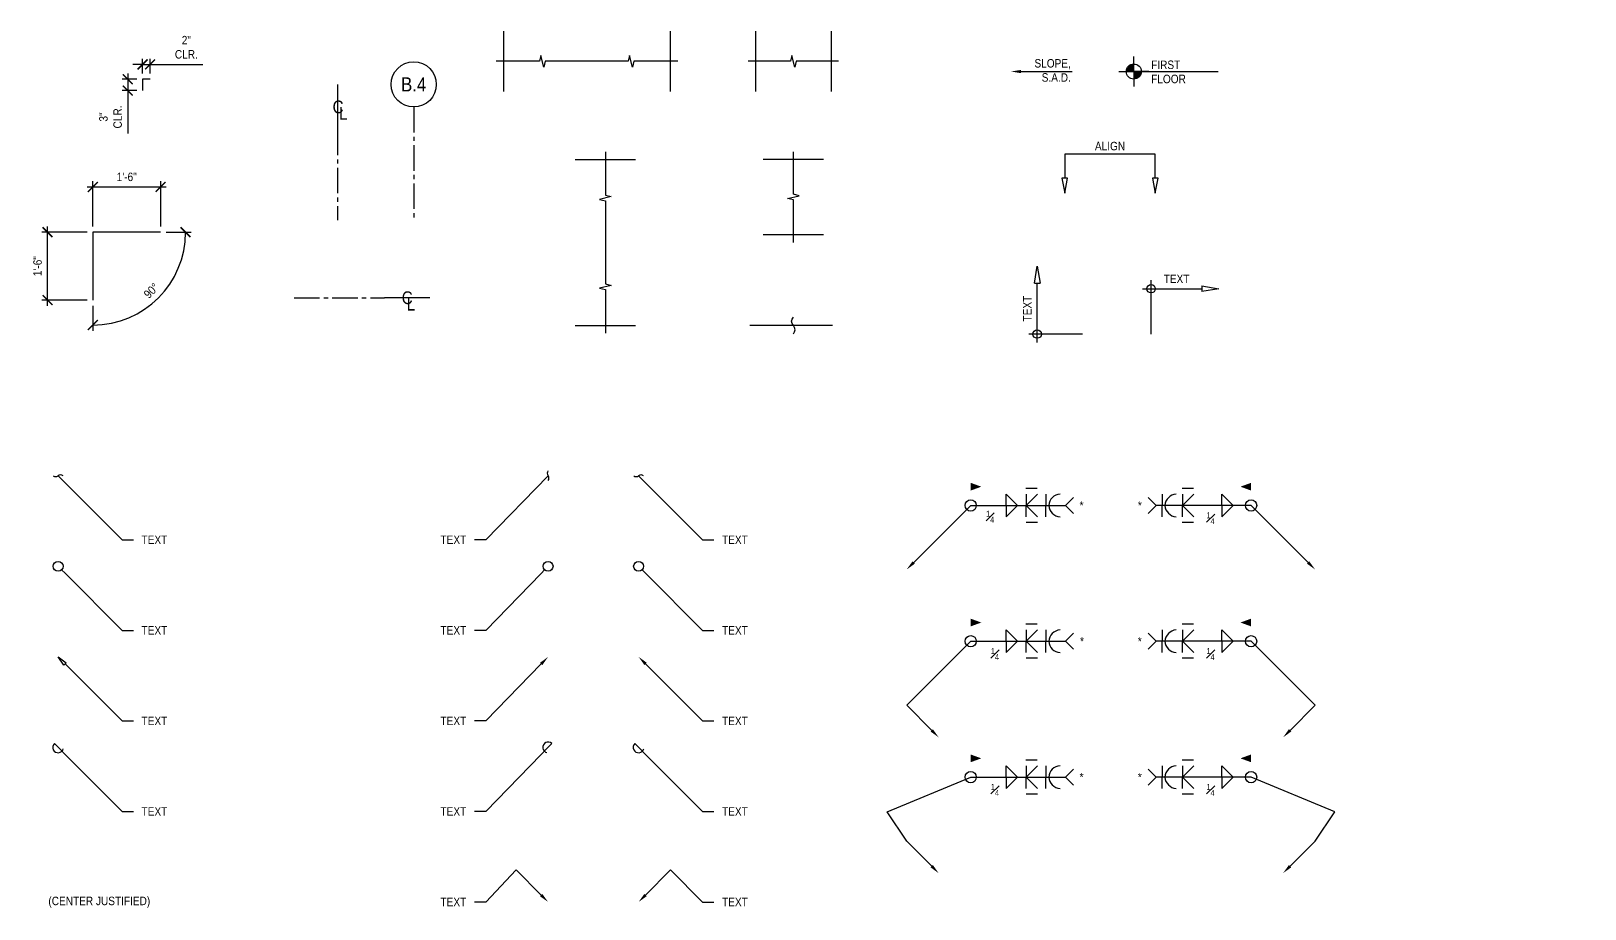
# Model space of a CAD drawing. Header units: inches. Extents: x -2661 to 42767, y -1222 to 9099.
# Drawn here: x 35118.2 to 35530.3, y 1433.8 to 1666.5 of the extents above; entities that cross this region are included whole.
import ezdxf
from ezdxf import colors
from ezdxf.entities.mleader import LeaderData, LeaderLine
from ezdxf.enums import TextEntityAlignment as Align
from ezdxf.math import Vec2, Vec3

# ---------------------------------------------------------------- set-up
doc = ezdxf.new("R2010")
doc.units = ezdxf.units.IN
doc.header["$LTSCALE"] = 12
doc.header["$MEASUREMENT"] = 0
doc.header["$PDMODE"] = 3
doc.linetypes.add('CENTER2', pattern=[1.125, 0.75, -0.125, 0.125, -0.125])
doc.layers.get('0').update_dxf_attribs({"linetype": 'CONTINUOUS'})
doc.layers.get('DefPoints').update_dxf_attribs({"color": 251, "linetype": 'CONTINUOUS'})
for name, color, linetype in [('S-ANNO-DIMS', 2, 'CONTINUOUS'), ('S-ANNO-NOTE', 4, 'CONTINUOUS'), ('S-ANNO-NOTE-EXIST', 251, 'CONTINUOUS'), ('S-BREAK', 2, 'CONTINUOUS'), ('S-GRID', 1, 'CENTER2')]:
    doc.layers.add(name, color=color, linetype=linetype)
doc.layers.add('S-ANNO-NONPLOT', color=253, linetype='CONTINUOUS', plot=False, transparency=0.5)
doc.styles.add('Arial', font='arial.ttf', dxfattribs={"width": 0.85})
doc.dimstyles.new('DIM-24_Se', dxfattribs={"dimscale": 24, "dimtxt": 0.09375, "dimasz": 0.109375, "dimexe": 0.0625, "dimexo": 0.0625, "dimgap": 0.0625, "dimtad": 1, "dimdec": 4, "dimzin": 11, "dimdsep": 46, "dimlunit": 4, "dimtxsty": 'Arial', "dimblk": 'ARCHTICK', "dimcen": 0.125, "dimdle": 0.0625, "dimclrd": 256, "dimclre": 256, "dimclrt": 4, "dimadec": 0, "dimazin": 0, "dimtfac": 0.75, "dimtdec": 4, "dimtmove": 0, "dimatfit": 3, "dimfxl": 1, "dimfrac": 1, "dimtolj": 1, "dimtzin": 0, "dimarcsym": 0})

# ---------------------------------------------------------------- blocks, each defined once
blk = doc.blocks.new('_ARCHTICK')
at = {"color": 0, "linetype": 'ByBlock', "const_width": 0.15}
blk.add_lwpolyline([(-0.5, -0.5), (0.5, 0.5)], dxfattribs=at)
blk = doc.blocks.new('*D1563')
at = {"layer": 'DefPoints', "color": 0, "transparency": 16777216}
for p in [(35122.55, 1613.18), (35134.55, 1613.18), (35134.55, 1595.18)]:
    blk.add_point(p, dxfattribs=at)
at = {"layer": 'S-ANNO-DIMS', "lineweight": -2, "transparency": 16777216}
for p, q in [((35133.05, 1613.18), (35121.05, 1613.18)), ((35122.55, 1593.68), (35122.55, 1614.68)), ((35133.05, 1595.18), (35121.05, 1595.18))]:
    blk.add_line(p, q, dxfattribs=at)
at = {"layer": 'S-ANNO-DIMS', "lineweight": -2, "transparency": 16777216, "xscale": 2.625, "yscale": 2.625, "zscale": 2.625}
for p, rotation in [((35122.55, 1613.18), 90), ((35122.55, 1595.18), 270)]:
    blk.add_blockref('_ARCHTICK', p, dxfattribs=dict(at, rotation=rotation))
at = {"layer": 'S-ANNO-DIMS', "color": 4, "transparency": 16777216, "insert": (35119.9, 1604.18), "char_height": 2.25, "attachment_point": 5, "rotation": 90, "style": 'Arial'}
blk.add_mtext('\\A1;1\'-6"', dxfattribs=at)
blk = doc.blocks.new('*D1564')
at = {"layer": 'DefPoints', "color": 0, "transparency": 16777216}
for p in [(35152.55, 1625.18), (35134.55, 1613.18), (35152.55, 1613.18)]:
    blk.add_point(p, dxfattribs=at)
at = {"layer": 'S-ANNO-DIMS', "lineweight": -2, "transparency": 16777216}
for p, q in [((35133.05, 1625.18), (35154.05, 1625.18)), ((35134.55, 1614.68), (35134.55, 1626.68)), ((35152.55, 1614.68), (35152.55, 1626.68))]:
    blk.add_line(p, q, dxfattribs=at)
at = {"layer": 'S-ANNO-DIMS', "lineweight": -2, "transparency": 16777216, "xscale": 2.625, "yscale": 2.625, "zscale": 2.625, "rotation": 180}
blk.add_blockref('_ARCHTICK', (35134.55, 1625.18), dxfattribs=at)
at = {"layer": 'S-ANNO-DIMS', "lineweight": -2, "transparency": 16777216, "xscale": 2.625, "yscale": 2.625, "zscale": 2.625}
blk.add_blockref('_ARCHTICK', (35152.55, 1625.18), dxfattribs=at)
at = {"layer": 'S-ANNO-DIMS', "color": 4, "transparency": 16777216, "insert": (35143.55, 1627.83), "char_height": 2.25, "attachment_point": 5, "style": 'Arial'}
blk.add_mtext('\\A1;1\'-6"', dxfattribs=at)
blk = doc.blocks.new('*D1638')
at = {"layer": 'DefPoints', "color": 0, "transparency": 16777216}
for p in [(35134.55, 1613.18), (35134.55, 1613.18), (35152.55, 1613.18), (35134.55, 1595.18), (35146.84, 1591.88)]:
    blk.add_point(p, dxfattribs=at)
at = {"layer": 'S-ANNO-DIMS', "lineweight": -2, "transparency": 16777216}
for p, q in [((35154.05, 1613.18), (35160.64, 1613.18)), ((35134.55, 1593.68), (35134.55, 1587.08))]:
    blk.add_line(p, q, dxfattribs=at)
blk.add_arc((35134.55, 1613.18), 24.6, 270, 0, dxfattribs=at)
at = {"layer": 'S-ANNO-DIMS', "lineweight": -2, "transparency": 16777216, "xscale": 2.625, "yscale": 2.625, "zscale": 2.625}
for p, rotation in [((35159.14, 1613.18), 90), ((35134.55, 1588.58), 180)]:
    blk.add_blockref('_ARCHTICK', p, dxfattribs=dict(at, rotation=rotation))
at = {"layer": 'S-ANNO-DIMS', "color": 4, "transparency": 16777216, "insert": (35150.07, 1597.66), "char_height": 2.25, "attachment_point": 5, "rotation": 45, "style": 'Arial'}
blk.add_mtext('\\A1;90°', dxfattribs=at)
blk = doc.blocks.new('*D1565')
at = {"layer": 'DefPoints', "color": 0, "transparency": 16777216}
for p in [(35147.75, 1653.7), (35143.81, 1650.7), (35147.75, 1650.7)]:
    blk.add_point(p, dxfattribs=at)
at = {"layer": 'S-ANNO-DIMS', "lineweight": -2, "transparency": 16777216}
for p, q in [((35146.25, 1653.7), (35142.31, 1653.7)), ((35143.81, 1655.2), (35143.81, 1650.7)), ((35146.25, 1650.7), (35142.31, 1650.7)), ((35143.81, 1650.7), (35143.81, 1639.35))]:
    blk.add_line(p, q, dxfattribs=at)
at = {"layer": 'S-ANNO-DIMS', "lineweight": -2, "transparency": 16777216, "xscale": 2.625, "yscale": 2.625, "zscale": 2.625}
for p, rotation in [((35143.81, 1653.7), 90), ((35143.81, 1650.7), 270)]:
    blk.add_blockref('_ARCHTICK', p, dxfattribs=dict(at, rotation=rotation))
at = {"layer": 'S-ANNO-DIMS', "color": 4, "transparency": 16777216, "insert": (35139.26, 1643.72), "char_height": 2.25, "attachment_point": 5, "rotation": 90, "style": 'Arial'}
blk.add_mtext('\\A1;3"\\PCLR.', dxfattribs=at)
blk = doc.blocks.new('*D1566')
at = {"layer": 'DefPoints', "color": 0, "transparency": 16777216}
for p in [(35149.75, 1657.64), (35147.75, 1653.7), (35149.75, 1653.7)]:
    blk.add_point(p, dxfattribs=at)
at = {"layer": 'S-ANNO-DIMS', "lineweight": -2, "transparency": 16777216}
for p, q in [((35147.75, 1657.64), (35145.13, 1657.64)), ((35147.75, 1655.2), (35147.75, 1659.14)), ((35147.75, 1657.64), (35149.75, 1657.64)), ((35149.75, 1655.2), (35149.75, 1659.14)), ((35149.75, 1657.64), (35163.72, 1657.64))]:
    blk.add_line(p, q, dxfattribs=at)
at = {"layer": 'S-ANNO-DIMS', "lineweight": -2, "transparency": 16777216, "xscale": 2.625, "yscale": 2.625, "zscale": 2.625}
blk.add_blockref('_ARCHTICK', (35147.75, 1657.64), dxfattribs=at)
at = {"layer": 'S-ANNO-DIMS', "lineweight": -2, "transparency": 16777216, "xscale": 2.625, "yscale": 2.625, "zscale": 2.625, "rotation": 180}
blk.add_blockref('_ARCHTICK', (35149.75, 1657.64), dxfattribs=at)
at = {"layer": 'S-ANNO-DIMS', "color": 4, "transparency": 16777216, "insert": (35159.36, 1662.19), "char_height": 2.25, "attachment_point": 5, "style": 'Arial'}
blk.add_mtext('\\A1;2"\\PCLR.', dxfattribs=at)
blk = doc.blocks.new('_Integral')
at = {"color": 0, "linetype": 'ByBlock', "lineweight": -2}
for centre, start, end in [((0.44, -0.09), 102, 168), ((-0.44, 0.09), 282, 348)]:
    blk.add_arc(centre, 0.454, start, end, dxfattribs=at)
blk = doc.blocks.new('_DotBlank')
at = {"color": 0, "lineweight": -2}
blk.add_line((-0.5, 0), (-1, 0), dxfattribs=at)
blk.add_circle((0, 0), 0.5, dxfattribs=at)
blk = doc.blocks.new('ARROW-LOOP')
at = {"color": 0}
blk.add_lwpolyline([(-1.81, 0), (0.54, 0, 1.317177), (-0.46, -0.28)], format="xyb", dxfattribs=at)
blk = doc.blocks.new('_ClosedBlank')
at = {"color": 0, "linetype": 'ByBlock', "lineweight": -2}
for p, q in [((-1, 0.167), (0, 0)), ((-1, 0.167), (-1, -0.167)), ((0, 0), (-1, -0.167))]:
    blk.add_line(p, q, dxfattribs=at)
blk = doc.blocks.new('REF GRID')
blk.add_circle((0, 0.25), 0.25)
at = {"style": 'Arial', "width": 0.85}
blk.add_attdef('#', text='', height=0.156, dxfattribs=at).set_placement((0, 0.25), align=Align.MIDDLE_CENTER)
blk = doc.blocks.new('Se_BREAK SQUIGGLE')
at = {"layer": 'S-BREAK'}
blk.add_lwpolyline([(0, -0.375, 0.408465), (0, 0, -0.407415), (0, 0.369, -2.166217)], format="xyb", dxfattribs=at)
blk = doc.blocks.new('Se_BREAK SYMBOL')
at = {"color": 0, "linetype": 'ByBlock'}
blk.add_lwpolyline([(6, 0), (0.38, 0), (0.19, -0.78), (-0.19, 0.78), (-0.38, 0), (-6, 0)], dxfattribs=at)
blk = doc.blocks.new('CL-V12')
at = {"layer": 'DefPoints'}
blk.add_line((0, 3), (0, -3), dxfattribs=at)
at = {"layer": 'S-ANNO-NOTE', "color": 4, "char_height": 1.69, "attachment_point": 5, "style": 'Arial'}
for s, insert, width in [('C', (0.09, 0), 1.3847), ('L', (0.79, -0.84), 1.0599)]:
    blk.add_mtext(s, dxfattribs=dict(at, insert=insert, width=width))
blk = doc.blocks.new('CL-H12')
at = {"layer": 'DefPoints'}
blk.add_line((3, 0), (-3, 0), dxfattribs=at)
at = {"layer": 'S-ANNO-NOTE', "color": 4, "char_height": 1.69, "attachment_point": 5, "style": 'Arial'}
for s, insert, width in [('C', (0, 0), 1.2463), ('L', (0.48, -0.84), 1.1097)]:
    blk.add_mtext(s, dxfattribs=dict(at, insert=insert, width=width))
blk = doc.blocks.new('ELEV-SYMB')
at = {"layer": 'S-ANNO-NOTE', "color": 2}
for points in [[(-2, 0), (0, 0), (0, 2)], [(2, 0), (0, 0), (0, -2)]]:
    blk.add_lwpolyline(points, dxfattribs=at)
at = {"layer": 'S-ANNO-NOTE', "color": 2, "const_width": 1}
for points in [[(0, 0.5, 0.414214), (-0.5, 0, 0.414214)], [(0, -0.5, 0.414214), (0.5, 0, 0.414214)]]:
    blk.add_lwpolyline(points, format="xyb", dxfattribs=at)
at = {"layer": 'S-ANNO-NOTE', "color": 2}
blk.add_circle((0, 0), 1, dxfattribs=at)
blk = doc.blocks.new('_Small')
at = {"color": 0, "linetype": 'ByBlock', "lineweight": -2}
blk.add_circle((0, 0), 0.25, dxfattribs=at)
blk = doc.blocks.new('*D1454')
at = {"layer": 'DefPoints', "color": 0, "transparency": 16777216}
for p in [(35385.01, 1604.19), (35385.01, 1604.19), (35397.01, 1586.19)]:
    blk.add_point(p, dxfattribs=at)
at = {"layer": 'S-ANNO-DIMS', "lineweight": -2, "transparency": 16777216}
for p, q in [((35385.01, 1583.94), (35385.01, 1599.69)), ((35397.01, 1586.19), (35382.76, 1586.19))]:
    blk.add_line(p, q, dxfattribs=at)
at = {"layer": 'S-ANNO-DIMS', "lineweight": -2, "transparency": 16777216, "xscale": 4.5, "yscale": 4.5, "zscale": 4.5}
for name, p, rotation in [('_ClosedBlank', (35385.01, 1604.19), 90), ('_Small', (35385.01, 1586.19), 270)]:
    blk.add_blockref(name, p, dxfattribs=dict(at, rotation=rotation))
at = {"layer": 'S-ANNO-DIMS', "color": 4, "transparency": 16777216, "insert": (35382.38, 1592.94), "char_height": 2.25, "attachment_point": 5, "rotation": 90, "style": 'Arial'}
blk.add_mtext('\\A1;TEXT ', dxfattribs=at)
blk = doc.blocks.new('*D1461')
at = {"layer": 'DefPoints', "color": 0, "transparency": 16777216}
for p in [(35433.21, 1598.19), (35433.21, 1598.19), (35415.21, 1586.19)]:
    blk.add_point(p, dxfattribs=at)
at = {"layer": 'S-ANNO-DIMS', "lineweight": -2, "transparency": 16777216}
for p, q in [((35415.21, 1586.19), (35415.21, 1600.44)), ((35412.96, 1598.19), (35428.71, 1598.19))]:
    blk.add_line(p, q, dxfattribs=at)
at = {"layer": 'S-ANNO-DIMS', "lineweight": -2, "transparency": 16777216, "xscale": 4.5, "yscale": 4.5, "zscale": 4.5, "rotation": 180}
blk.add_blockref('_Small', (35415.21, 1598.19), dxfattribs=at)
at = {"layer": 'S-ANNO-DIMS', "lineweight": -2, "transparency": 16777216, "xscale": 4.5, "yscale": 4.5, "zscale": 4.5}
blk.add_blockref('_ClosedBlank', (35433.21, 1598.19), dxfattribs=at)
at = {"layer": 'S-ANNO-DIMS', "color": 4, "transparency": 16777216, "insert": (35421.96, 1600.82), "char_height": 2.25, "attachment_point": 5, "style": 'Arial'}
blk.add_mtext('\\A1;TEXT ', dxfattribs=at)

msp = doc.modelspace()

# ---------------------------------------------------------------- linework, layer by layer
at = {"layer": 'S-ANNO-DIMS'}
msp.add_lwpolyline([(35417.07457, 1627.48541), (35415.57457, 1627.48541), (35416.32457, 1623.48541), (35417.07457, 1627.48541), (35416.32457, 1627.48541), (35416.32457, 1633.84941), (35392.32457, 1633.84941), (35392.32457, 1627.48541), (35391.57457, 1627.48541), (35392.32457, 1623.48541), (35393.07457, 1627.48541), (35391.57457, 1627.48541)], dxfattribs=at)
at = {"layer": 'S-ANNO-NONPLOT'}
for p, q in [((35243.50199, 1666.47907), (35243.50199, 1650.47907)), ((35287.6923, 1666.47907), (35287.6923, 1650.47907)), ((35310.3373, 1666.47907), (35310.3373, 1650.47907)), ((35330.3373, 1666.47907), (35330.3373, 1650.47907)), ((35262.50606, 1632.47907), (35278.50606, 1632.47907)), ((35328.3373, 1632.47907), (35312.3373, 1632.47907)), ((35328.3373, 1612.47907), (35312.3373, 1612.47907)), ((35262.50606, 1588.45575), (35278.50606, 1588.45575))]:
    msp.add_line(p, q, dxfattribs=at)
for points in [[(35149.75085, 1653.70096), (35147.75085, 1653.70096), (35147.75085, 1650.70096)], [(35152.54634, 1613.17914), (35134.54634, 1613.17914), (35134.54634, 1595.17914)], [(35330.74466, 1588.45575), (35308.79386, 1588.45575)]]:
    msp.add_lwpolyline(points, dxfattribs=at)
at = {"layer": 'S-ANNO-NOTE', "color": 2}
msp.add_line((35406.61612, 1655.75716), (35433.02572, 1655.75716), dxfattribs=at)
at = {"layer": 'S-ANNO-NOTE'}
for p, q in [((35384.97843, 1545.25321), (35381.97843, 1545.25321)), ((35387.30745, 1543.75321), (35387.30745, 1540.75321)), ((35418.11781, 1543.75321), (35418.11781, 1540.75321)), ((35426.47228, 1545.25321), (35423.47228, 1545.25321)), ((35387.30745, 1537.75321), (35387.30745, 1540.75321)), ((35418.11781, 1537.75321), (35418.11781, 1540.75321)), ((35385.06057, 1536.25321), (35382.06057, 1536.25321)), ((35426.47228, 1536.25321), (35423.47228, 1536.25321)), ((35384.97843, 1509.25321), (35381.97843, 1509.25321)), ((35426.47228, 1509.25321), (35423.47228, 1509.25321)), ((35387.30745, 1507.75321), (35387.30745, 1504.75321)), ((35387.30745, 1501.75321), (35387.30745, 1504.75321)), ((35418.11781, 1507.75321), (35418.11781, 1504.75321)), ((35418.11781, 1501.75321), (35418.11781, 1504.75321)), ((35385.06057, 1500.25321), (35382.06057, 1500.25321)), ((35426.47228, 1500.25321), (35423.47228, 1500.25321)), ((35384.97843, 1473.25321), (35381.97843, 1473.25321)), ((35387.30745, 1471.75321), (35387.30745, 1468.75321)), ((35418.11781, 1471.75321), (35418.11781, 1468.75321)), ((35426.47228, 1473.25321), (35423.47228, 1473.25321)), ((35387.30745, 1465.75321), (35387.30745, 1468.75321)), ((35418.11781, 1465.75321), (35418.11781, 1468.75321)), ((35385.06057, 1464.25321), (35382.06057, 1464.25321)), ((35426.47228, 1464.25321), (35423.47228, 1464.25321))]:
    msp.add_line(p, q, dxfattribs=at)
for points in [[(35367.36344, 1540.75321, 0, 0, 0), (35367.36344, 1545.72715, 2.05212, 0, 0), (35370.18251, 1545.72715, 0, 0, 0)], [(35441.73356, 1540.75321, 0, 0, 0), (35441.73356, 1545.72715, 2.05212, 0, 0), (35438.91448, 1545.72715, 0, 0, 0)], [(35367.36344, 1504.75321, 0, 0, 0), (35367.36344, 1509.72715, 2.05212, 0, 0), (35370.18251, 1509.72715, 0, 0, 0)], [(35441.73356, 1504.75321, 0, 0, 0), (35441.73356, 1509.72715, 2.05212, 0, 0), (35438.91448, 1509.72715, 0, 0, 0)], [(35367.36344, 1468.75321, 0, 0, 0), (35367.36344, 1473.72715, 2.05212, 0, 0), (35370.18251, 1473.72715, 0, 0, 0)], [(35441.73356, 1468.75321, 0, 0, 0), (35441.73356, 1473.72715, 2.05212, 0, 0), (35438.91448, 1473.72715, 0, 0, 0)]]:
    msp.add_lwpolyline(points, format="xyseb", dxfattribs=at)
for points in [[(35376.81368, 1540.75321), (35376.81368, 1543.75321), (35379.81368, 1540.75321)], [(35382.06057, 1543.75321), (35382.06057, 1540.75321), (35385.06057, 1543.75321)], [(35394.66982, 1538.63189), (35392.5485, 1540.75321), (35394.66982, 1542.87453)], [(35414.42718, 1538.63189), (35416.5485, 1540.75321), (35414.42718, 1542.87453)], [(35423.55441, 1543.75321), (35423.55441, 1540.75321), (35426.55441, 1543.75321)], [(35433.99408, 1540.75321), (35433.99408, 1543.75321), (35436.99408, 1540.75321)], [(35376.81368, 1540.75321), (35376.81368, 1537.75321), (35379.81368, 1540.75321)], [(35382.06057, 1537.75321), (35382.06057, 1540.75321), (35385.06057, 1537.75321)], [(35423.55441, 1537.75321), (35423.55441, 1540.75321), (35426.55441, 1537.75321)], [(35433.99408, 1540.75321), (35433.99408, 1537.75321), (35436.99408, 1540.75321)], [(35376.81368, 1504.75321), (35376.81368, 1507.75321), (35379.81368, 1504.75321)], [(35376.81368, 1504.75321), (35376.81368, 1501.75321), (35379.81368, 1504.75321)], [(35382.06057, 1507.75321), (35382.06057, 1504.75321), (35385.06057, 1507.75321)], [(35382.06057, 1501.75321), (35382.06057, 1504.75321), (35385.06057, 1501.75321)], [(35394.66982, 1502.63189), (35392.5485, 1504.75321), (35394.66982, 1506.87453)], [(35414.42718, 1502.63189), (35416.5485, 1504.75321), (35414.42718, 1506.87453)], [(35423.55441, 1507.75321), (35423.55441, 1504.75321), (35426.55441, 1507.75321)], [(35423.55441, 1501.75321), (35423.55441, 1504.75321), (35426.55441, 1501.75321)], [(35433.99408, 1504.75321), (35433.99408, 1507.75321), (35436.99408, 1504.75321)], [(35433.99408, 1504.75321), (35433.99408, 1501.75321), (35436.99408, 1504.75321)], [(35376.81368, 1468.75321), (35376.81368, 1471.75321), (35379.81368, 1468.75321)], [(35382.06057, 1471.75321), (35382.06057, 1468.75321), (35385.06057, 1471.75321)], [(35423.55441, 1471.75321), (35423.55441, 1468.75321), (35426.55441, 1471.75321)], [(35433.99408, 1468.75321), (35433.99408, 1471.75321), (35436.99408, 1468.75321)], [(35376.81368, 1468.75321), (35376.81368, 1465.75321), (35379.81368, 1468.75321)], [(35382.06057, 1465.75321), (35382.06057, 1468.75321), (35385.06057, 1465.75321)], [(35394.66982, 1466.63189), (35392.5485, 1468.75321), (35394.66982, 1470.87453)], [(35414.42718, 1466.63189), (35416.5485, 1468.75321), (35414.42718, 1470.87453)], [(35423.55441, 1465.75321), (35423.55441, 1468.75321), (35426.55441, 1465.75321)], [(35433.99408, 1468.75321), (35433.99408, 1465.75321), (35436.99408, 1468.75321)]]:
    msp.add_lwpolyline(points, dxfattribs=at)
for centre in [(35367.36344, 1540.75321), (35441.73356, 1540.75321), (35367.36344, 1504.75321), (35441.73356, 1504.75321), (35367.36344, 1468.75321), (35441.73356, 1468.75321)]:
    msp.add_circle(centre, 1.5, dxfattribs=at)
for centre, start, end in [((35391.26922, 1540.54144), 93.7722975, 176.2277025), ((35422.07957, 1540.54144), 93.7722975, 176.2277025), ((35391.26922, 1540.96497), 183.7722975, 266.2277025), ((35422.07957, 1540.96497), 183.7722975, 266.2277025), ((35391.26922, 1504.54144), 93.7722975, 176.2277025), ((35391.26922, 1504.96497), 183.7722975, 266.2277025), ((35422.07957, 1504.54144), 93.7722975, 176.2277025), ((35422.07957, 1504.96497), 183.7722975, 266.2277025), ((35391.26922, 1468.54144), 93.7722975, 176.2277025), ((35422.07957, 1468.54144), 93.7722975, 176.2277025), ((35391.26922, 1468.96497), 183.7722975, 266.2277025), ((35422.07957, 1468.96497), 183.7722975, 266.2277025)]:
    msp.add_arc(centre, 3.21874, start, end, dxfattribs=at)
at = {"layer": 'S-BREAK'}
for points in [[(35289.6923, 1658.47907), (35278.02662, 1658.47907), (35277.64805, 1656.92237), (35276.8909, 1660.03577), (35276.51233, 1658.47907), (35254.51496, 1658.47907), (35254.13639, 1656.92237), (35253.37924, 1660.03577), (35253.00067, 1658.47907), (35241.50199, 1658.47907)], [(35270.50606, 1634.47907), (35270.50606, 1622.98039), (35272.06276, 1622.60182), (35268.94935, 1621.84467), (35270.50606, 1621.46609), (35270.50606, 1599.46873), (35272.06276, 1599.09016), (35268.94935, 1598.33301), (35270.50606, 1597.95444), (35270.50606, 1586.45575)]]:
    msp.add_lwpolyline(points, dxfattribs=at)
at = {"layer": 'S-GRID', "color": 1, "linetype": 'CENTER2', "ltscale": 0.75}
for p, q in [((35219.65218, 1646.36173), (35219.65218, 1616.36173)), ((35199.41499, 1640.36173), (35199.41499, 1616.36173)), ((35187.93858, 1595.7869), (35211.93858, 1595.7869))]:
    msp.add_line(p, q, dxfattribs=at)

# ---------------------------------------------------------------- block references
at = {"layer": 'S-ANNO-NOTE', "xscale": 24, "yscale": 24, "zscale": 24}
msp.add_blockref('REF GRID', (35219.65218, 1646.36173), dxfattribs=at).add_auto_attribs({'#': 'B.4'})
at = {"layer": 'S-ANNO-NOTE', "xscale": 2, "yscale": 2, "zscale": 2}
for name, p in [('ELEV-SYMB', (35410.61612, 1655.75716)), ('CL-V12', (35199.41499, 1646.36294)), ('CL-H12', (35217.93858, 1595.7869))]:
    msp.add_blockref(name, p, dxfattribs=at)
at = {"layer": 'S-BREAK'}
for name, p, xscale, yscale, zscale in [('Se_BREAK SYMBOL', (35320.3373, 1658.47907), 2, 2, 2), ('Se_BREAK SQUIGGLE', (35320.3373, 1588.45575), 6, 6, 6)]:
    msp.add_blockref(name, p, dxfattribs=dict(at, xscale=xscale, yscale=yscale, zscale=zscale))
at = {"layer": 'S-BREAK', "xscale": 2, "yscale": 2, "zscale": 2, "rotation": 270}
msp.add_blockref('Se_BREAK SYMBOL', (35320.3373, 1622.47907), dxfattribs=at)

# ---------------------------------------------------------------- texts
at = {"layer": 'S-ANNO-NOTE', "insert": (35393.93711, 1659.04675), "char_height": 2.25, "width": 11.6034819, "attachment_point": 3, "rotation": 359.8065106, "style": 'Arial'}
msp.add_mtext('SLOPE, S.A.D.', dxfattribs=at)
at = {"layer": 'S-ANNO-NOTE', "char_height": 2.25, "style": 'Arial'}
for s, insert, width, attachment_point in [('FIRST\\PFLOOR', (35415.2296, 1658.67574), 36.0233137, 1), ('ALIGN', (35404.32457, 1634.84941), 9.6918258, 8), ('*', (35396.25334, 1540.75321), 25.3277417, 4), ('*', (35412.73994, 1540.75321), 29.1032323, 6), ('\\A1;{\\H0.7x;\\S1#4;}', (35371.45217, 1539.33422), 4.1806574, 1), ('\\A1;{\\H0.7x;\\S1#4;}', (35432.0733, 1538.95393), 7.3141416, 3), ('*', (35396.35706, 1504.75321), 29.1032323, 4), ('*', (35412.73994, 1504.75321), 29.1032323, 6), ('\\A1;{\\H0.7x;\\S1#4;}', (35374.8929, 1502.95393), 7.3141416, 3), ('\\A1;{\\H0.7x;\\S1#4;}', (35432.0733, 1502.95393), 7.3141416, 3), ('*', (35396.25334, 1468.75321), 25.3277417, 4), ('*', (35412.73994, 1468.75321), 29.1032323, 6), ('\\A1;{\\H0.7x;\\S1#4;}', (35374.8929, 1466.95393), 7.3141416, 3), ('\\A1;{\\H0.7x;\\S1#4;}', (35432.0733, 1466.95393), 7.3141416, 3)]:
    msp.add_mtext(s, dxfattribs=dict(at, insert=insert, width=width, attachment_point=attachment_point))
at = {"layer": 'S-ANNO-NOTE', "color": 191, "insert": (35122.76844, 1435.59968), "char_height": 2.25, "width": 31.4422913, "attachment_point": 4, "style": 'Arial'}
msp.add_mtext('(CENTER JUSTIFIED)', dxfattribs=at)

# ---------------------------------------------------------------- dimensions: what is measured, and where the dimension line sits
at = {"layer": 'S-ANNO-DIMS'}
for base, p2, angle, picture, middle in [((35149.75085, 1657.64473), (35149.75085, 1653.70096), 180, '*D1566', (35159.36177, 1662.1877)), ((35143.80707, 1650.70096), (35147.75085, 1650.70096), 90, '*D1565', (35139.2641, 1643.71503))]:
    dim = msp.add_linear_dim(base=base, p1=(35147.75085, 1653.70096), p2=p2, angle=angle, text='<>\\PCLR.', dimstyle='DIM-24_Se', dxfattribs=at)
    dim.commit()
    dim.dimension.update_dxf_attribs({"geometry": picture, "text_midpoint": middle})
for base, p1, p2, angle, picture, middle in [((35152.54634, 1625.17914), (35134.54634, 1613.17914), (35152.54634, 1613.17914), 180, '*D1564', (35143.54634, 1627.82793)), ((35122.54634, 1613.17914), (35134.54634, 1595.17914), (35134.54634, 1613.17914), 270, '*D1563', (35119.89755, 1604.17914))]:
    dim = msp.add_linear_dim(base=base, p1=p1, p2=p2, angle=angle, dimstyle='DIM-24_Se', dxfattribs=at)
    dim.commit()
    dim.dimension.update_dxf_attribs({"geometry": picture, "text_midpoint": middle})
dim = msp.add_angular_dim_2l(base=(35146.84451, 1591.87808), line1=((35152.54634, 1613.17914), (35134.54634, 1613.17914)), line2=((35134.54634, 1613.17914), (35134.54634, 1595.17914)), dimstyle='DIM-24_Se', dxfattribs=at)
dim.commit()
dim.dimension.update_dxf_attribs({"geometry": '*D1638', "text_midpoint": (35150.0656, 1597.65988)})
for base, p1, p2, angle, picture, middle in [((35385.00606, 1604.19072), (35397.00606, 1586.19072), (35385.00606, 1604.19072), 270, '*D1454', (35382.38106, 1592.94072)), ((35433.21103, 1598.19072), (35415.21103, 1586.19072), (35433.21103, 1598.19072), 180, '*D1461', (35421.96103, 1600.81572))]:
    dim = msp.add_linear_dim(base=base, p1=p1, p2=p2, angle=angle, text='TEXT ', dimstyle='DIM-24_Se', override={"dimasz": 0.1875, "dimexe": 0.09375, "dimexo": 0, "dimblk1": 'Small', "dimblk2": 'ClosedBlank', "dimsah": 1, "dimdle": 0.09375, "dimse2": 1, "dimfxlon": 0}, dxfattribs=at)
    dim.commit()
    dim.dimension.update_dxf_attribs({"geometry": picture, "text_midpoint": middle})

# ---------------------------------------------------------------- leaders
at = {"layer": 'S-ANNO-NOTE'}
ml = msp.add_multileader_mtext('Standard', dxfattribs=at)
ml.set_content('', color=4, style='Arial')
ml.set_leader_properties(color=2)
ml.build(insert=Vec2(0, 0))
ml.multileader.update_dxf_attribs({"has_dogleg": 0, "dogleg_length": 1.21451, "arrow_head_size": 2.625, "scale": 24})
ctx = ml.context
ctx.base_point, ctx.scale, ctx.char_height, ctx.arrow_head_size, ctx.landing_gap_size, ctx.plane_origin, ctx.plane_x_axis, ctx.plane_y_axis = Vec3(35398.59516, 1655.75716), 24, 2.25, 2.625, 2.16, Vec3(35383.67985, 1662.78776), Vec3(-1, 0), Vec3(0, -1)
ctx.text_align_type = 2
notes = []
notes.append((ctx, [(0, (1, 1, 0), (35390.47142, 1655.75716), (1, 0), 3.80375, [(0, [(35378.08809, 1655.75716)], 0, [])])]))
ctx.mtext.insert, ctx.mtext.text_direction, ctx.mtext.rotation, ctx.mtext.alignment, ctx.mtext.flow_direction = Vec3(35396.43516, 1654.63216), Vec3(-1, 0), 3.141592654, 3, 5
ml = msp.add_multileader_mtext('Standard', dxfattribs=at)
ml.set_content('TEXT', color=4, style='Arial')
ml.set_leader_properties(color=2)
ml.set_arrow_properties(name='INTEGRAL')
ml.build(insert=Vec2(0, 0))
ml.multileader.update_dxf_attribs({"dogleg_length": 0.36, "arrow_head_size": 2.625, "scale": 24})
ctx = ml.context
ctx.base_point, ctx.scale, ctx.char_height, ctx.arrow_head_size, ctx.landing_gap_size, ctx.plane_origin = Vec3(35224.71963, 1531.65327), 24, 2.25, 2.625, 2.16, Vec3(35290.51563, 1838.47338)
ctx.text_align_type = 2
notes.append((ctx, [(0, (1, 1, 0), (35238.75165, 1531.65327), (-1, 0), 3, [(0, [(35255.29412, 1548.62384)], 0, [])])]))
ctx.mtext.insert, ctx.mtext.width, ctx.mtext.alignment, ctx.mtext.flow_direction = Vec3(35233.59165, 1532.77827), 48, 3, 5
ml = msp.add_multileader_mtext('Standard', dxfattribs=at)
ml.set_content('TEXT', color=4, style='Arial')
ml.set_leader_properties(color=2)
ml.set_arrow_properties(name='INTEGRAL')
ml.build(insert=Vec2(0, 0))
ml.multileader.update_dxf_attribs({"dogleg_length": 0.36, "arrow_head_size": 2.625, "scale": 24})
ctx = ml.context
ctx.base_point, ctx.scale, ctx.char_height, ctx.arrow_head_size, ctx.landing_gap_size, ctx.plane_origin = Vec3(35299.26469, 1531.65327), 24, 2.25, 2.625, 2.16, Vec3(35244.07262, 1838.47338)
notes.append((ctx, [(0, (1, 1, 0), (35296.26469, 1531.65327), (1, 0), 3, [(0, [(35279.29412, 1548.62384)], 0, [])])]))
ctx.mtext.insert, ctx.mtext.width, ctx.mtext.flow_direction = Vec3(35301.42469, 1532.77827), 48, 5
ml = msp.add_multileader_mtext('Standard', dxfattribs=at)
ml.set_content('', color=4, style='Arial')
ml.set_leader_properties(color=2)
ml.build(insert=Vec2(0, 0))
ml.multileader.update_dxf_attribs({"dogleg_length": 1.21451, "arrow_head_size": 2.625, "scale": 24})
ctx = ml.context
ctx.base_point, ctx.scale, ctx.char_height, ctx.arrow_head_size, ctx.landing_gap_size, ctx.plane_origin = Vec3(35392.5485, 1540.75321), 24, 2.25, 2.625, 2.16, Vec3(35360.33284, 1533.72261)
notes.append((ctx, [(0, (1, 1, 0), (35367.36344, 1540.75321), (1, 0), 25.18506, [(0, [(35350.39287, 1523.78265)], 0, [])])]))
ctx.mtext.insert, ctx.mtext.flow_direction = Vec3(35394.7085, 1541.87821), 5
ml = msp.add_multileader_mtext('Standard', dxfattribs=at)
ml.set_content('', color=4, style='Arial')
ml.set_leader_properties(color=2)
ml.build(insert=Vec2(0, 0))
ml.multileader.update_dxf_attribs({"dogleg_length": 1.21451, "arrow_head_size": 2.625, "scale": 24})
ctx = ml.context
ctx.base_point, ctx.scale, ctx.char_height, ctx.arrow_head_size, ctx.landing_gap_size, ctx.plane_origin = Vec3(35412.2285, 1540.75321), 24, 2.25, 2.625, 2.16, Vec3(35448.10416, 1533.72261)
ctx.text_align_type = 2
notes.append((ctx, [(0, (1, 1, 0), (35441.73356, 1540.75321), (-1, 0), 25.18506, [(0, [(35458.70412, 1523.78265)], 0, [])])]))
ctx.mtext.insert, ctx.mtext.alignment, ctx.mtext.flow_direction = Vec3(35414.3885, 1541.87821), 3, 5
ml = msp.add_multileader_mtext('Standard', dxfattribs=at)
ml.set_content('\\A1;TEXT', color=4, style='Arial')
ml.set_leader_properties(color=2)
ml.set_arrow_properties(name='DOTBLANK')
ml.build(insert=Vec2(0, 0))
ml.multileader.update_dxf_attribs({"dogleg_length": 0.36, "arrow_head_size": 2.625, "scale": 24})
ctx = ml.context
ctx.base_point, ctx.scale, ctx.char_height, ctx.arrow_head_size, ctx.landing_gap_size, ctx.plane_origin = Vec3(35224.71963, 1507.65327), 24, 2.25, 2.625, 2.16, Vec3(35282.03035, 1805.9881)
ctx.text_align_type = 2
notes.append((ctx, [(0, (1, 1, 0), (35238.75165, 1507.65327), (-1, 0), 3, [(0, [(35255.29412, 1524.62384)], 0, [])])]))
ctx.mtext.insert, ctx.mtext.width, ctx.mtext.defined_height, ctx.mtext.alignment, ctx.mtext.flow_direction = Vec3(35233.59165, 1508.77827), 48, 7.54853, 3, 5
ml = msp.add_multileader_mtext('Standard', dxfattribs=at)
ml.set_content('\\A1;TEXT', color=4, style='Arial')
ml.set_leader_properties(color=2)
ml.set_arrow_properties(name='DOTBLANK')
ml.build(insert=Vec2(0, 0))
ml.multileader.update_dxf_attribs({"dogleg_length": 0.36, "arrow_head_size": 2.625, "scale": 24})
ctx = ml.context
ctx.base_point, ctx.scale, ctx.char_height, ctx.arrow_head_size, ctx.landing_gap_size, ctx.plane_origin = Vec3(35299.26469, 1507.65327), 24, 2.25, 2.625, 2.16, Vec3(35252.5579, 1805.9881)
notes.append((ctx, [(0, (1, 1, 0), (35296.26469, 1507.65327), (1, 0), 3, [(0, [(35279.29412, 1524.62384)], 0, [])])]))
ctx.mtext.insert, ctx.mtext.width, ctx.mtext.defined_height, ctx.mtext.flow_direction = Vec3(35301.42469, 1508.77827), 48, 7.54853, 5
ml = msp.add_multileader_mtext('Standard', dxfattribs=at)
ml.set_content('', color=4, style='Arial')
ml.set_leader_properties(color=2)
ml.build(insert=Vec2(0, 0))
ml.multileader.update_dxf_attribs({"dogleg_length": 1.21451, "arrow_head_size": 2.625, "scale": 24})
ctx = ml.context
ctx.base_point, ctx.scale, ctx.char_height, ctx.arrow_head_size, ctx.landing_gap_size, ctx.plane_origin = Vec3(35392.5485, 1504.75321), 24, 2.25, 2.625, 2.16, Vec3(35360.33284, 1497.72261)
notes.append((ctx, [(0, (1, 1, 0), (35367.36344, 1504.75321), (1, 0), 25.18506, [(0, [(35358.87815, 1479.29736), (35350.39287, 1487.78265)], 0, [])])]))
ctx.mtext.insert, ctx.mtext.flow_direction = Vec3(35394.7085, 1505.87821), 5
ml = msp.add_multileader_mtext('Standard', dxfattribs=at)
ml.set_content('', color=4, style='Arial')
ml.set_leader_properties(color=2)
ml.build(insert=Vec2(0, 0))
ml.multileader.update_dxf_attribs({"dogleg_length": 1.21451, "arrow_head_size": 2.625, "scale": 24})
ctx = ml.context
ctx.base_point, ctx.scale, ctx.char_height, ctx.arrow_head_size, ctx.landing_gap_size, ctx.plane_origin = Vec3(35412.2285, 1504.75321), 24, 2.25, 2.625, 2.16, Vec3(35448.10416, 1497.72261)
ctx.text_align_type = 2
notes.append((ctx, [(0, (1, 1, 0), (35441.73356, 1504.75321), (-1, 0), 25.18506, [(0, [(35450.21884, 1479.29736), (35458.70412, 1487.78265)], 0, [])])]))
ctx.mtext.insert, ctx.mtext.alignment, ctx.mtext.flow_direction = Vec3(35414.3885, 1505.87821), 3, 5
ml = msp.add_multileader_mtext('Standard', dxfattribs=at)
ml.set_content('\\A1;TEXT', color=4, style='Arial')
ml.set_leader_properties(color=2)
ml.build(insert=Vec2(0, 0))
ml.multileader.update_dxf_attribs({"dogleg_length": 0.36, "arrow_head_size": 2.625, "scale": 24})
ctx = ml.context
ctx.base_point, ctx.scale, ctx.char_height, ctx.arrow_head_size, ctx.landing_gap_size, ctx.plane_origin = Vec3(35224.71963, 1483.65327), 24, 2.25, 2.625, 2.16, Vec3(35282.03035, 1781.9881)
ctx.text_align_type = 2
notes.append((ctx, [(0, (1, 1, 0), (35238.75165, 1483.65327), (-1, 0), 3, [(0, [(35255.29412, 1500.62384)], 0, [])])]))
ctx.mtext.insert, ctx.mtext.width, ctx.mtext.alignment, ctx.mtext.flow_direction = Vec3(35233.59165, 1484.77827), 48, 3, 5
ml = msp.add_multileader_mtext('Standard', dxfattribs=at)
ml.set_content('\\A1;TEXT', color=4, style='Arial')
ml.set_leader_properties(color=2)
ml.build(insert=Vec2(0, 0))
ml.multileader.update_dxf_attribs({"dogleg_length": 0.36, "arrow_head_size": 2.625, "scale": 24})
ctx = ml.context
ctx.base_point, ctx.scale, ctx.char_height, ctx.arrow_head_size, ctx.landing_gap_size, ctx.plane_origin = Vec3(35299.26469, 1483.65327), 24, 2.25, 2.625, 2.16, Vec3(35252.5579, 1781.9881)
notes.append((ctx, [(0, (1, 1, 0), (35296.26469, 1483.65327), (1, 0), 3, [(0, [(35279.29412, 1500.62384)], 0, [])])]))
ctx.mtext.insert, ctx.mtext.width, ctx.mtext.flow_direction = Vec3(35301.42469, 1484.77827), 48, 5
ml = msp.add_multileader_mtext('Standard', dxfattribs=at)
ml.set_content('TEXT', color=4, style='Arial')
ml.set_leader_properties(color=2)
ml.set_arrow_properties(name='ARROW-LOOP')
ml.build(insert=Vec2(0, 0))
ml.multileader.update_dxf_attribs({"dogleg_length": 0.36, "arrow_head_size": 2.625, "scale": 24})
ctx = ml.context
ctx.base_point, ctx.scale, ctx.char_height, ctx.arrow_head_size, ctx.landing_gap_size, ctx.plane_origin = Vec3(35224.71963, 1459.65327), 24, 2.25, 2.625, 2.16, Vec3(35282.03035, 1757.9881)
ctx.text_align_type = 2
notes.append((ctx, [(0, (1, 1, 0), (35238.75165, 1459.65327), (-1, 0), 3, [(0, [(35255.29412, 1476.62384)], 0, [])])]))
ctx.mtext.insert, ctx.mtext.width, ctx.mtext.alignment, ctx.mtext.flow_direction = Vec3(35233.59165, 1460.77827), 48, 3, 5
ml = msp.add_multileader_mtext('Standard', dxfattribs=at)
ml.set_content('TEXT', color=4, style='Arial')
ml.set_leader_properties(color=2)
ml.set_arrow_properties(name='ARROW-LOOP')
ml.build(insert=Vec2(0, 0))
ml.multileader.update_dxf_attribs({"dogleg_length": 0.36, "arrow_head_size": 2.625, "scale": 24})
ctx = ml.context
ctx.base_point, ctx.scale, ctx.char_height, ctx.arrow_head_size, ctx.landing_gap_size, ctx.plane_origin = Vec3(35299.26469, 1459.65327), 24, 2.25, 2.625, 2.16, Vec3(35252.5579, 1757.9881)
notes.append((ctx, [(0, (1, 1, 0), (35296.26469, 1459.65327), (1, 0), 3, [(0, [(35279.29412, 1476.62384)], 0, [])])]))
ctx.mtext.insert, ctx.mtext.width, ctx.mtext.flow_direction = Vec3(35301.42469, 1460.77827), 48, 5
ml = msp.add_multileader_mtext('Standard', dxfattribs=at)
ml.set_content('', color=4, style='Arial')
ml.set_leader_properties(color=2)
ml.build(insert=Vec2(0, 0))
ml.multileader.update_dxf_attribs({"dogleg_length": 1.21451, "arrow_head_size": 2.625, "scale": 24})
ctx = ml.context
ctx.base_point, ctx.scale, ctx.char_height, ctx.arrow_head_size, ctx.landing_gap_size, ctx.plane_origin = Vec3(35392.5485, 1468.75321), 24, 2.25, 2.625, 2.16, Vec3(35360.33284, 1461.72261)
notes.append((ctx, [(0, (1, 1, 0), (35367.36344, 1468.75321), (1, 0), 25.18506, [(1, [(35358.87815, 1443.29736), (35350.39287, 1451.78265), (35345.19033, 1459.56881)], 0, [])])]))
ctx.mtext.insert, ctx.mtext.flow_direction = Vec3(35394.7085, 1469.87821), 5
ml = msp.add_multileader_mtext('Standard', dxfattribs=at)
ml.set_content('', color=4, style='Arial')
ml.set_leader_properties(color=2)
ml.build(insert=Vec2(0, 0))
ml.multileader.update_dxf_attribs({"dogleg_length": 1.21451, "arrow_head_size": 2.625, "scale": 24})
ctx = ml.context
ctx.base_point, ctx.scale, ctx.char_height, ctx.arrow_head_size, ctx.landing_gap_size, ctx.plane_origin = Vec3(35412.2285, 1468.75321), 24, 2.25, 2.625, 2.16, Vec3(35448.10416, 1461.72261)
ctx.text_align_type = 2
notes.append((ctx, [(0, (1, 1, 0), (35441.73356, 1468.75321), (-1, 0), 25.18506, [(1, [(35450.21884, 1443.29736), (35458.70412, 1451.78265), (35463.90667, 1459.56881)], 0, [])])]))
ctx.mtext.insert, ctx.mtext.alignment, ctx.mtext.flow_direction = Vec3(35414.3885, 1469.87821), 3, 5
ml = msp.add_multileader_mtext('Standard', dxfattribs=at)
ml.set_content('TEXT', color=4, style='Arial')
ml.set_leader_properties(color=2)
ml.build(insert=Vec2(0, 0))
ml.multileader.update_dxf_attribs({"dogleg_length": 21.88349, "arrow_head_size": 2.625, "scale": 24})
ctx = ml.context
ctx.base_point, ctx.scale, ctx.char_height, ctx.arrow_head_size, ctx.landing_gap_size, ctx.plane_origin = Vec3(35224.71963, 1435.65327), 24, 2.25, 2.625, 2.16, Vec3(35292.83897, 1875.71432)
ctx.text_align_type = 2
notes.append((ctx, [(0, (1, 1, 0), (35238.75165, 1435.65327), (-1, 0), 3, [(0, [(35255.29412, 1435.65327), (35246.80884, 1444.13856)], 0, [])])]))
ctx.mtext.insert, ctx.mtext.width, ctx.mtext.alignment, ctx.mtext.flow_direction = Vec3(35233.59165, 1436.77827), 48, 3, 5
ml = msp.add_multileader_mtext('Standard', dxfattribs=at)
ml.set_content('TEXT', color=4, style='Arial')
ml.set_leader_properties(color=2)
ml.build(insert=Vec2(0, 0))
ml.multileader.update_dxf_attribs({"dogleg_length": 21.88349, "arrow_head_size": 2.625, "scale": 24})
ctx = ml.context
ctx.base_point, ctx.scale, ctx.char_height, ctx.arrow_head_size, ctx.landing_gap_size, ctx.plane_origin = Vec3(35299.26469, 1435.65327), 24, 2.25, 2.625, 2.16, Vec3(35241.74928, 1875.71432)
notes.append((ctx, [(0, (1, 1, 0), (35296.26469, 1435.65327), (1, 0), 3, [(0, [(35279.29412, 1435.65327), (35287.7794, 1444.13856)], 0, [])])]))
ctx.mtext.insert, ctx.mtext.width, ctx.mtext.flow_direction = Vec3(35301.42469, 1436.77827), 48, 5
at = {"layer": 'S-ANNO-NOTE-EXIST'}
ml = msp.add_multileader_mtext('Standard', dxfattribs=at)
ml.set_content('{\\C256;TEXT}', color=4, style='Arial')
ml.set_leader_properties(color=256)
ml.set_arrow_properties(name='INTEGRAL')
ml.build(insert=Vec2(0, 0))
ml.multileader.update_dxf_attribs({"dogleg_length": 0.36, "arrow_head_size": 2.625, "scale": 24})
ctx = ml.context
ctx.base_point, ctx.scale, ctx.char_height, ctx.arrow_head_size, ctx.landing_gap_size, ctx.plane_origin = Vec3(35145.32356, 1531.65327), 24, 2.25, 2.625, 2.16, Vec3(35097.24118, 1829.9881)
notes.append((ctx, [(0, (1, 1, 0), (35142.32356, 1531.65327), (1, 0), 3, [(0, [(35125.353, 1548.62384)], 0, [])])]))
ctx.mtext.insert, ctx.mtext.width, ctx.mtext.flow_direction = Vec3(35147.48356, 1532.77827), 48, 5
ml = msp.add_multileader_mtext('Standard', dxfattribs=at)
ml.set_content('{\\C256;TEXT}', color=4, style='Arial')
ml.set_leader_properties(color=256)
ml.set_arrow_properties(name='DOTBLANK')
ml.build(insert=Vec2(0, 0))
ml.multileader.update_dxf_attribs({"dogleg_length": 0.36, "arrow_head_size": 2.625, "scale": 24})
ctx = ml.context
ctx.base_point, ctx.scale, ctx.char_height, ctx.arrow_head_size, ctx.landing_gap_size, ctx.plane_origin = Vec3(35145.32356, 1507.65327), 24, 2.25, 2.625, 2.16, Vec3(35097.24118, 1805.9881)
notes.append((ctx, [(0, (1, 1, 0), (35142.32356, 1507.65327), (1, 0), 3, [(0, [(35125.353, 1524.62384)], 0, [])])]))
ctx.mtext.insert, ctx.mtext.width, ctx.mtext.flow_direction = Vec3(35147.48356, 1508.77827), 48, 5
ml = msp.add_multileader_mtext('Standard', dxfattribs=at)
ml.set_content('{\\C256;TEXT}', color=4, style='Arial')
ml.set_leader_properties(color=256)
ml.set_arrow_properties(name='CLOSEDBLANK')
ml.build(insert=Vec2(0, 0))
ml.multileader.update_dxf_attribs({"dogleg_length": 0.36, "arrow_head_size": 2.625, "scale": 24})
ctx = ml.context
ctx.base_point, ctx.scale, ctx.char_height, ctx.arrow_head_size, ctx.landing_gap_size, ctx.plane_origin = Vec3(35145.32356, 1483.65327), 24, 2.25, 2.625, 2.16, Vec3(35097.24118, 1781.9881)
notes.append((ctx, [(0, (1, 1, 0), (35142.32356, 1483.65327), (1, 0), 3, [(0, [(35125.353, 1500.62384)], 0, [])])]))
ctx.mtext.insert, ctx.mtext.width, ctx.mtext.flow_direction = Vec3(35147.48356, 1484.77827), 48, 5
ml = msp.add_multileader_mtext('Standard', dxfattribs=at)
ml.set_content('{\\C256;TEXT}', color=4, style='Arial')
ml.set_leader_properties(color=256)
ml.set_arrow_properties(name='ARROW-LOOP')
ml.build(insert=Vec2(0, 0))
ml.multileader.update_dxf_attribs({"dogleg_length": 0.36, "arrow_head_size": 2.625, "scale": 24})
ctx = ml.context
ctx.base_point, ctx.scale, ctx.char_height, ctx.arrow_head_size, ctx.landing_gap_size, ctx.plane_origin = Vec3(35145.32356, 1459.65327), 24, 2.25, 2.625, 2.16, Vec3(35097.24118, 1757.9881)
notes.append((ctx, [(0, (1, 1, 0), (35142.32356, 1459.65327), (1, 0), 3, [(0, [(35125.353, 1476.62384)], 0, [])])]))
ctx.mtext.insert, ctx.mtext.width, ctx.mtext.flow_direction = Vec3(35147.48356, 1460.77827), 48, 5
for ctx, leaders in notes:
    for number, flags, end, landing, length, lines in leaders:
        leader = LeaderData()
        leader.index, (leader.has_last_leader_line, leader.has_dogleg_vector, leader.attachment_direction) = number, flags
        leader.last_leader_point, leader.dogleg_vector, leader.dogleg_length = Vec3(end), Vec3(landing), length
        for number, points, colour, breaks in lines:
            line = LeaderLine()
            line.index, line.vertices, line.color, line.breaks = number, Vec3.list(points), colors.encode_raw_color(colour), breaks
            leader.lines.append(line)
        ctx.leaders.append(leader)

doc.saveas('drawing.dxf')
